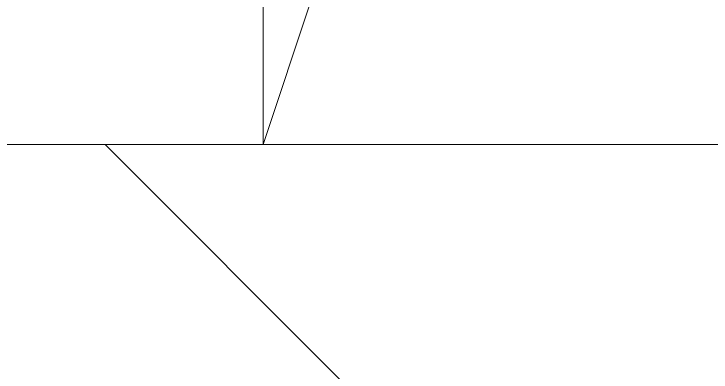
# Model space of a CAD drawing. Header units: millimetres. Extents: x -17017 to 628417, y -109036 to 199237.
# Drawn here: x 336915.02 to 336930.93, y -88537.6 to -88529.44 of the extents above; entities that cross this region are included whole.
import ezdxf

# ---------------------------------------------------------------- set-up
doc = ezdxf.new("R2010")
doc.units = ezdxf.units.MM
for name, color, linetype, lineweight in [('A-GENM-____-OTLN', 7, 'Continuous', 9), ('A-WALL-____-MCUT-3', 7, 'Continuous', 9), ('A-WALL-____-PATT-1', 7, 'Continuous', 9)]:
    doc.layers.add(name, color=color, linetype=linetype, lineweight=lineweight)

# ---------------------------------------------------------------- blocks, each defined once
blk = doc.blocks.new('AR_Отверстие прямоугольное _в плите_ - AR_Отверстие прямоугольное _в плите_-V177-АР1_План отверстий 3 этажа в осях 1-64_А-ГГ')
at = {"layer": 'A-GENM-____-OTLN'}
for p, q in [((-100, 50), (-100, -50)), ((-100, -50), (-75, 25))]:
    blk.add_line(p, q, dxfattribs=at)

msp = doc.modelspace()

# ---------------------------------------------------------------- hatches: boundary and pattern name
at = {"layer": 'A-WALL-____-PATT-1'}
h = msp.add_hatch(dxfattribs=at)
h.set_pattern_fill('FP_6', color=256, style=0, pattern_type=2)
h.set_pattern_definition([(135, (283770.707, -86863.456), (-35.35534, -35.35534), [])])
h.paths.add_polyline_path([(336780.959, -88782.414), (337120.707, -88782.414), (337120.707, -88532.414), (336776.707, -88532.414), (336776.707, -88601.414), (336770.707, -88601.414), (336770.707, -88713.414), (336776.707, -88713.414), (336776.707, -88782.414)], flags=0)
h.paths.add_polyline_path([(334895.707, -88782.414), (334964.707, -88782.414), (334964.707, -88713.414), (334970.707, -88713.414), (334970.707, -88601.414), (334964.707, -88601.414), (334964.707, -88532.414), (334620.707, -88532.414), (334620.707, -88782.414)], flags=0)

# ---------------------------------------------------------------- linework, layer by layer
at = {"layer": 'A-WALL-____-MCUT-3'}
msp.add_line((337120.707, -88532.414), (336845.707, -88532.414), dxfattribs=at)

# ---------------------------------------------------------------- block references
at = {"layer": 'A-GENM-____-OTLN'}
msp.add_blockref('AR_Отверстие прямоугольное _в плите_ - AR_Отверстие прямоугольное _в плите_-V177-АР1_План отверстий 3 этажа в осях 1-64_А-ГГ', (337020.707, -88482.414), dxfattribs=at)

doc.saveas('drawing.dxf')
